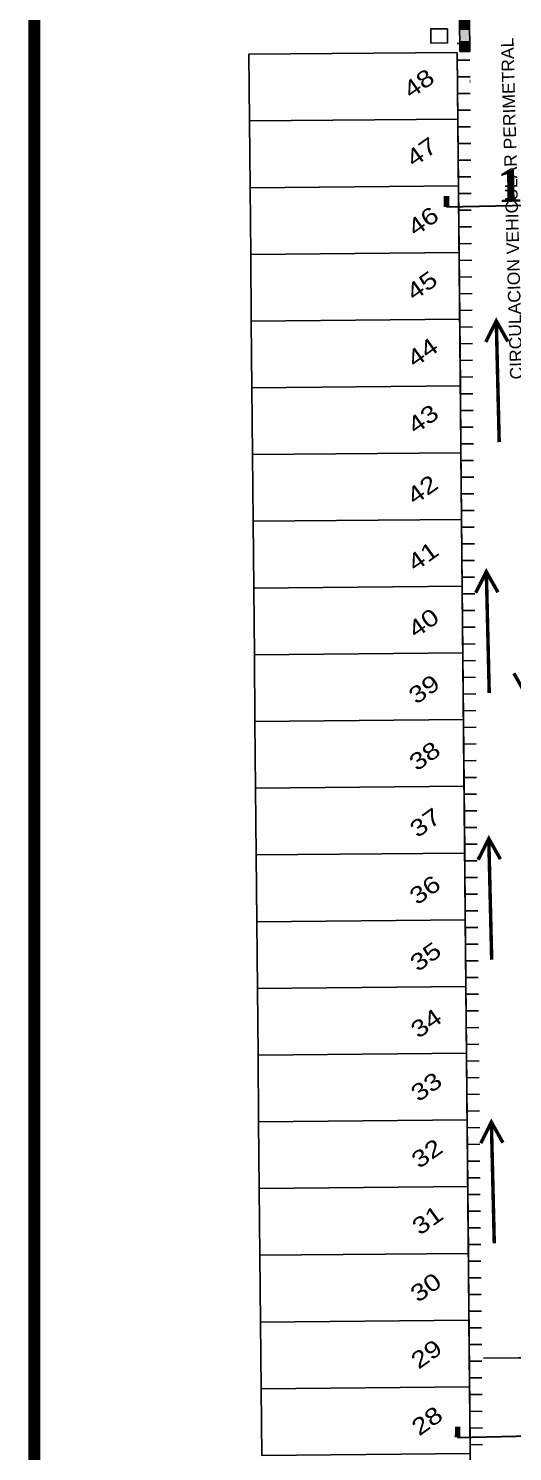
# Model space of a CAD drawing. Header units: millimetres. Extents: x 460 to 723, y 360 to 962.
# Drawn here: x 459.9 to 547.6, y 500.2 to 757.8 of the extents above; entities that cross this region are included whole.
import ezdxf

# ---------------------------------------------------------------- set-up
doc = ezdxf.new("R2010")
doc.units = ezdxf.units.MM
doc.linetypes.add('ACAD_ISO02W100', pattern=[15, 12, -3])
doc.linetypes.add('DASHDOT2', pattern=[0.5, 0.25, -0.125, 0, -0.125])
doc.layers.get('0').update_dxf_attribs({"true_color": 0xc2ced6})
for name, color, linetype, lineweight in [('0-EVACUACIÓN', 84, 'Continuous', 90), ('LOTES_MENORCA', 250, 'Continuous', 50), ('TEXTO LOTES', 170, 'Continuous', 25)]:
    doc.layers.add(name, color=color, linetype=linetype, lineweight=lineweight)
for name, color, linetype in [('00_Lotes', 224, 'Continuous'), ('0_CORTES_VIAS', 2, 'Continuous'), ('0_LOTES', 224, 'Continuous'), ('0_RETIROS', 84, 'Continuous'), ('_A_BRUÑAS', 5, 'Continuous'), ('_HU TIPO 4 ETAPAS', 3, 'Continuous'), ('_RAMPAS', 7, 'Continuous'), ('MENORCA_TEXTO CALLES Y AVENIDAS', 2, 'Continuous'), ('TEXTO_DATOS', 7, 'Continuous')]:
    doc.layers.add(name, color=color, linetype=linetype)
doc.styles.add('cotas', font='arial.ttf', dxfattribs={"width": 1.2})
doc.styles.add('OXKAR', font='times.ttf', dxfattribs={"height": 2})
doc.styles.get("Standard").update_dxf_attribs({"font": 'arial.ttf'})

# ---------------------------------------------------------------- blocks, each defined once
blk = doc.blocks.new('B150')
at = {"layer": '_A_BRUÑAS'}
blk.add_lwpolyline([(0, 0.75), (0, -0.75)], dxfattribs=at)
blk = doc.blocks.new('SECC')
at = {"layer": '0_CORTES_VIAS', "linetype": 'ACAD_ISO02W100', "lineweight": 30, "ltscale": 2}
blk.add_line((312295.5, 8613625.75), (312304.73, 8613618.26), dxfattribs=at)
at = {"layer": '0_CORTES_VIAS', "linetype": 'ACAD_ISO02W100', "lineweight": 15, "const_width": 0.5}
for points in [[(312295.5, 8613625.75), (312296.13, 8613626.48)], [(312304.73, 8613618.26), (312305.37, 8613619)]]:
    blk.add_lwpolyline(points, dxfattribs=at)
blk = doc.blocks.new('A$C0694feea')
at = {"true_color": 0xffffff}
h = blk.add_hatch(color=7, dxfattribs=at)
h.dxf.hatch_style = 1
h.paths.add_polyline_path([(3.8, -1.2), (3.8, 0), (0, 0), (0, -1.2)])
at = {"color": 8}
for points in [[(1.15, -1.2), (0, -0.6), (1.15, 0)], [(0.05, 0), (0.05, -1.2)], [(0.15, 0), (0.15, -1.2)], [(0.25, 0), (0.25, -1.2)], [(0.35, 0), (0.35, -1.2)], [(0.45, 0), (0.45, -1.2)], [(0.55, 0), (0.55, -1.2)], [(0.65, 0), (0.65, -1.2)], [(0.75, 0), (0.75, -1.2)], [(0.85, 0), (0.85, -1.2)], [(0.95, 0), (0.95, -1.2)], [(1.05, 0), (1.05, -1.2)], [(2.65, -1.2), (3.8, -0.6), (2.65, 0)], [(2.75, 0), (2.75, -1.2)], [(2.85, 0), (2.85, -1.2)], [(2.95, 0), (2.95, -1.2)], [(3.05, 0), (3.05, -1.2)], [(3.15, 0), (3.15, -1.2)], [(3.25, 0), (3.25, -1.2)], [(3.35, 0), (3.35, -1.2)], [(3.45, 0), (3.45, -1.2)], [(3.55, 0), (3.55, -1.2)], [(3.65, 0), (3.65, -1.2)], [(3.75, 0), (3.75, -1.2)]]:
    blk.add_lwpolyline(points, dxfattribs=at)
at = {"layer": 'TEXTO_DATOS', "color": 4, "linetype": 'ByBlock'}
blk.add_lwpolyline([(3.8, -1.2), (3.8, 0), (0, 0), (0, -1.2)], close=True, dxfattribs=at)
for points in [[(1.15, 0), (1.15, -1.2)], [(2.65, 0), (2.65, -1.2)]]:
    blk.add_lwpolyline(points, dxfattribs=at)

msp = doc.modelspace()

# ---------------------------------------------------------------- linework, layer by layer
at = {"layer": '0-EVACUACIÓN', "const_width": 0.628, "elevation": -8.17}
for points in [[(546.741, 701.16), (544.638, 704.886), (542.717, 701.064)], [(545.164, 682.945), (544.638, 704.886)], [(544.938, 655.771), (542.835, 659.497), (540.914, 655.675)], [(543.361, 637.556), (542.835, 659.497)], [(547.827, 641.095), (549.93, 637.369), (551.852, 641.191)], [(545.381, 607.463), (543.278, 611.188), (541.356, 607.366)], [(543.804, 589.247), (543.278, 611.188)], [(545.851, 556.135), (543.748, 559.86), (541.827, 556.038)], [(544.274, 537.919), (543.748, 559.86)]]:
    msp.add_lwpolyline(points, dxfattribs=at)
at = {"layer": '00_Lotes'}
for points, elevation in [([(535.791, 757.784), (532.772, 757.757), (532.795, 755.19), (535.814, 755.218)], 2.097), ([(535.791, 757.784), (532.772, 757.757), (532.795, 755.19), (535.814, 755.218)], 2.097), ([(537.585, 753.498), (499.844, 753.152), (499.954, 741.075), (537.696, 741.421)], -8.17), ([(537.585, 753.498), (499.844, 753.152), (499.954, 741.075), (537.696, 741.421)], -8.17), ([(537.696, 741.421), (499.954, 741.075), (500.065, 728.998), (537.806, 729.343)], -8.17), ([(537.696, 741.421), (499.954, 741.075), (500.065, 728.998), (537.806, 729.343)], -8.17), ([(537.806, 729.343), (500.065, 728.998), (500.176, 716.92), (537.917, 717.266)], -8.17), ([(537.806, 729.343), (500.065, 728.998), (500.176, 716.92), (537.917, 717.266)], -8.17), ([(537.917, 717.266), (500.176, 716.92), (500.286, 704.843), (538.028, 705.189)], -8.17), ([(537.917, 717.266), (500.176, 716.92), (500.286, 704.843), (538.028, 705.189)], -8.17), ([(538.028, 705.189), (500.286, 704.843), (500.397, 692.766), (538.138, 693.112)], -8.17), ([(538.028, 705.189), (500.286, 704.843), (500.397, 692.766), (538.138, 693.112)], -8.17), ([(538.138, 693.112), (500.397, 692.766), (500.508, 680.689), (538.249, 681.035)], -8.17), ([(538.138, 693.112), (500.397, 692.766), (500.508, 680.689), (538.249, 681.035)], -8.17), ([(538.249, 681.035), (500.508, 680.689), (500.619, 668.612), (538.36, 668.958)], -8.17), ([(538.249, 681.035), (500.508, 680.689), (500.619, 668.612), (538.36, 668.958)], -8.17), ([(538.36, 668.958), (500.619, 668.612), (500.729, 656.535), (538.47, 656.881)], -8.17), ([(538.36, 668.958), (500.619, 668.612), (500.729, 656.535), (538.47, 656.881)], -8.17), ([(538.47, 656.881), (500.729, 656.535), (500.84, 644.457), (538.581, 644.803)], -8.17), ([(538.47, 656.881), (500.729, 656.535), (500.84, 644.457), (538.581, 644.803)], -8.17), ([(538.581, 644.803), (500.84, 644.457), (500.951, 632.38), (538.692, 632.726)], -8.17), ([(538.581, 644.803), (500.84, 644.457), (500.951, 632.38), (538.692, 632.726)], -8.17), ([(538.692, 632.726), (500.951, 632.38), (501.061, 620.303), (538.802, 620.649)], -8.17), ([(538.692, 632.726), (500.951, 632.38), (501.061, 620.303), (538.802, 620.649)], -8.17), ([(538.802, 620.649), (501.061, 620.303), (501.172, 608.226), (538.913, 608.572)], -8.17), ([(538.802, 620.649), (501.061, 620.303), (501.172, 608.226), (538.913, 608.572)], -8.17), ([(538.913, 608.572), (501.172, 608.226), (501.283, 596.149), (539.024, 596.495)], -8.17), ([(538.913, 608.572), (501.172, 608.226), (501.283, 596.149), (539.024, 596.495)], -8.17), ([(539.024, 596.495), (501.283, 596.149), (501.393, 584.072), (539.135, 584.418)], -8.17), ([(539.024, 596.495), (501.283, 596.149), (501.393, 584.072), (539.135, 584.418)], -8.17), ([(539.135, 584.418), (501.393, 584.072), (501.504, 571.994), (539.245, 572.34)], -8.17), ([(539.135, 584.418), (501.393, 584.072), (501.504, 571.994), (539.245, 572.34)], -8.17), ([(539.245, 572.34), (501.504, 571.994), (501.615, 559.917), (539.356, 560.263)], -8.17), ([(539.245, 572.34), (501.504, 571.994), (501.615, 559.917), (539.356, 560.263)], -8.17), ([(539.356, 560.263), (501.615, 559.917), (501.725, 547.84), (539.467, 548.186)], -8.17), ([(539.356, 560.263), (501.615, 559.917), (501.725, 547.84), (539.467, 548.186)], -8.17), ([(539.467, 548.186), (501.725, 547.84), (501.836, 535.763), (539.577, 536.109)], -8.17), ([(539.467, 548.186), (501.725, 547.84), (501.836, 535.763), (539.577, 536.109)], -8.17), ([(539.577, 536.109), (501.836, 535.763), (501.947, 523.686), (539.688, 524.032)], -8.17), ([(539.577, 536.109), (501.836, 535.763), (501.947, 523.686), (539.688, 524.032)], -8.17), ([(539.688, 524.032), (501.947, 523.686), (502.058, 511.609), (539.799, 511.955)], -8.17), ([(539.688, 524.032), (501.947, 523.686), (502.058, 511.609), (539.799, 511.955)], -8.17), ([(539.799, 511.955), (502.058, 511.609), (502.168, 499.532), (539.909, 499.877)], -8.17), ([(539.799, 511.955), (502.058, 511.609), (502.168, 499.532), (539.909, 499.877)], -8.17)]:
    msp.add_lwpolyline(points, close=True, dxfattribs=dict(at, elevation=elevation))
for points, elevation in [([(532.772, 757.715), (532.796, 755.148)], 2.097), ([(532.772, 757.715), (532.796, 755.148)], 2.097), ([(535.791, 757.742), (535.815, 755.176)], 2.097), ([(535.791, 757.742), (535.815, 755.176)], 2.097), ([(540.269, 460.633), (537.585, 753.498)], -8.17), ([(540.131, 475.723), (537.585, 753.498)], -8.17), ([(540.269, 460.633), (537.585, 753.498)], -8.17), ([(540.131, 475.723), (537.585, 753.498)], -8.17)]:
    msp.add_lwpolyline(points, dxfattribs=dict(at, elevation=elevation))
at = {"layer": '0_LOTES'}
msp.add_line((542.346, 517.133, -8.17), (573.763, 517.421, -8.17), dxfattribs=at)
at = {"layer": '0_RETIROS', "ltscale": 0.05, "elevation": -8.17}
msp.add_lwpolyline([(542.346, 517.133), (573.762, 517.421)], dxfattribs=at)
at = {"layer": '_HU TIPO 4 ETAPAS', "color": 3, "linetype": 'DASHDOT2', "ltscale": 20, "elevation": -8.17, "flags": 128}
msp.add_lwpolyline([(721.758, 363.311, 2.172, 2.172, 0), (721.758, 363.311, 2.172, 2.172, 0), (461.024, 363.311, 2.172, 2.172, 0), (461.024, 363.311, 2.172, 2.172, 0), (461.024, 363.311, 2.172, 2.172, 0), (721.758, 363.311, 2.172, 2.172, 0), (721.758, 363.311, 2.172, 2.172, 0), (721.758, 363.311, 2.172, 2.172, 0), (721.758, 960.718, 2.172, 2.172, 0), (721.758, 960.718, 2.172, 2.172, 0), (721.758, 960.718, 2.172, 2.172, 0), (461.024, 960.718, 2.172, 2.172, 0), (461.024, 960.718, 2.172, 2.172, 0), (461.024, 363.311, 2.172, 2.172, 0), (721.758, 363.311, 0, 0, 0)], format="xyseb", dxfattribs=at)
at = {"layer": 'LOTES_MENORCA', "elevation": -8.17}
msp.add_lwpolyline([(539.898, 748.235), (539.878, 748.235)], dxfattribs=at)

# ---------------------------------------------------------------- block references
at = {"layer": '_A_BRUÑAS', "xscale": 1.509708263131599, "yscale": 1.509708263131599, "zscale": 1.509708263131599}
for p, rotation in [((538.697, 755.111, -8.17), 90.73026255006287), ((538.73, 752.092, -8.17), 90.52501207748428), ((538.758, 749.073, -8.17), 90.52501207748428), ((538.785, 746.053, -8.17), 90.52501207748428), ((538.813, 743.034, -8.17), 90.52501207748428), ((538.841, 740.015, -8.17), 90.52501207748428), ((538.868, 736.996, -8.17), 90.52501207748428), ((538.896, 733.976, -8.17), 90.52501207748428), ((538.924, 730.957, -8.17), 90.52501207748428), ((538.951, 727.938, -8.17), 90.52501207748428), ((538.979, 724.918, -8.17), 90.52501207748428), ((539.007, 721.899, -8.17), 90.52501207748428), ((539.034, 718.88, -8.17), 90.52501207748428), ((539.062, 715.861, -8.17), 90.52501207748428), ((539.09, 712.841, -8.17), 90.52501207748428), ((539.117, 709.822, -8.17), 90.52501207748428), ((539.145, 706.803, -8.17), 90.52501207748428), ((539.173, 703.783, -8.17), 90.52501207748428), ((539.2, 700.764, -8.17), 90.52501207748428), ((539.228, 697.745, -8.17), 90.52501207748428), ((539.256, 694.726, -8.17), 90.52501207748428), ((539.283, 691.706, -8.17), 90.52501207748428), ((539.311, 688.687, -8.17), 90.52501207748428), ((539.339, 685.668, -8.17), 90.52501207748428), ((539.366, 682.648, -8.17), 90.52501207748428), ((539.394, 679.629, -8.17), 90.52501207748428), ((539.422, 676.61, -8.17), 90.52501207748428), ((539.449, 673.591, -8.17), 90.52501207748428), ((539.477, 670.571, -8.17), 90.52501207748428), ((539.505, 667.552, -8.17), 90.52501207748428), ((539.532, 664.533, -8.17), 90.52501207748428), ((539.56, 661.513, -8.17), 90.52501207748428), ((539.588, 658.494, -8.17), 90.52501207748428), ((539.615, 655.475, -8.17), 90.52501207748428), ((539.643, 652.456, -8.17), 90.52501207748428), ((539.671, 649.436, -8.17), 90.52501207748428), ((539.698, 646.417, -8.17), 90.52501207748428), ((539.726, 643.398, -8.17), 90.52501207748428), ((539.754, 640.378, -8.17), 90.52501207748428), ((539.781, 637.359, -8.17), 90.52501207748428), ((539.809, 634.34, -8.17), 90.52501207748428), ((539.837, 631.32, -8.17), 90.52501207748428), ((539.864, 628.301, -8.17), 90.52501207748428), ((539.892, 625.282, -8.17), 90.52501207748428), ((539.92, 622.263, -8.17), 90.52501207748428), ((539.947, 619.243, -8.17), 90.52501207748428), ((539.975, 616.224, -8.17), 90.52501207748428), ((540.003, 613.205, -8.17), 90.52501207748428), ((540.03, 610.185, -8.17), 90.52501207748428), ((540.058, 607.166, -8.17), 90.52501207748428), ((540.086, 604.147, -8.17), 90.52501207748428), ((540.113, 601.128, -8.17), 90.52501207748428), ((540.141, 598.108, -8.17), 90.52501207748428), ((540.169, 595.089, -8.17), 90.52501207748428), ((540.196, 592.07, -8.17), 90.52501207748428), ((540.224, 589.05, -8.17), 90.52501207748428), ((540.252, 586.031, -8.17), 90.52501207748428), ((540.279, 583.012, -8.17), 90.52501207748428), ((540.307, 579.993, -8.17), 90.52501207748428), ((540.335, 576.973, -8.17), 90.52501207748428), ((540.362, 573.954, -8.17), 90.52501207748428), ((540.39, 570.935, -8.17), 90.52501207748428), ((540.418, 567.915, -8.17), 90.52501207748428), ((540.445, 564.896, -8.17), 90.52501207748428), ((540.473, 561.877, -8.17), 90.52501207748428), ((540.501, 558.858, -8.17), 90.52501207748428), ((540.528, 555.838, -8.17), 90.52501207748428), ((540.556, 552.819, -8.17), 90.52501207748428), ((540.584, 549.8, -8.17), 90.52501207748428), ((540.611, 546.78, -8.17), 90.52501207748428), ((540.639, 543.761, -8.17), 90.52501207748428), ((540.667, 540.742, -8.17), 90.52501207748428), ((540.694, 537.722, -8.17), 90.52501207748428), ((540.722, 534.703, -8.17), 90.52501207748428), ((540.75, 531.684, -8.17), 90.52501207748428), ((540.777, 528.665, -8.17), 90.52501207748428), ((540.805, 525.645, -8.17), 90.52501207748428), ((540.833, 522.626, -8.17), 90.52501207748428), ((540.86, 519.607, -8.17), 90.52501207748428), ((540.888, 516.587, -8.17), 90.52501207748428), ((540.916, 513.568, -8.17), 90.52501207748428), ((540.943, 510.549, -8.17), 90.52501207748428), ((540.971, 507.53, -8.17), 90.52501207748428), ((540.999, 504.51, -8.17), 90.52501207748428), ((541.026, 501.491, -8.17), 90.52501207748428)]:
    msp.add_blockref('B150', p, dxfattribs=dict(at, rotation=rotation))
at = {"layer": '_RAMPAS', "xscale": 1.509708263131599, "yscale": 1.509708263131599, "zscale": 1.509708263131599, "rotation": 270.7302621558991}
msp.add_blockref('A$C0694feea', (539.774, 759.412, -8.17), dxfattribs=at)
at = {"layer": 'MENORCA_TEXTO CALLES Y AVENIDAS', "xscale": 2.029492433529584, "yscale": 2.029492433529584, "zscale": 2.029492433529584, "rotation": 40.30815581700283}
for p in [(10825830.032, -13740094.859, -8.17), (10825832.069, -13740317.577, -8.17)]:
    msp.add_blockref('SECC', p, dxfattribs=at)

# ---------------------------------------------------------------- texts
at = {"layer": 'LOTES_MENORCA', "color": 0, "insert": (547.153, 694.266, -8.17), "char_height": 2.26456, "attachment_point": 1, "rotation": 91.56303}
msp.add_mtext_dynamic_manual_height_columns('CIRCULACION VEHICULAR PERIMETRAL', width=62.47161, gutter_width=18.486, heights=[24.853], dxfattribs=at)
at = {"layer": 'MENORCA_TEXTO CALLES Y AVENIDAS', "insert": (547.133, 729.448, -8.17), "char_height": 6.02804, "width": 275.41608, "attachment_point": 5, "rotation": 1.08267, "style": 'OXKAR'}
msp.add_mtext('{\\fTimes New Roman|b1|i0|c0|p18;1}', dxfattribs=at)
at = {"layer": 'TEXTO LOTES', "char_height": 3.0194, "width": 103.46591, "attachment_point": 5, "rotation": 35.52521, "style": 'cotas'}
for s, insert in [('48', (530.611, 747.87, -8.17)), ('47', (531.1, 735.501, -8.17)), ('46', (531.394, 722.931, -8.17)), ('45', (531.16, 711.282, -8.17)), ('44', (531.271, 699.205, -8.17)), ('43', (531.382, 687.128, -8.17)), ('42', (531.239, 674.362, -8.17)), ('\\pxt21;41', (531.35, 662.284, -8.17)), ('40', (531.462, 650.207, -8.17)), ('39', (531.573, 638.216, -8.17)), ('38', (531.684, 626.139, -8.17)), ('37', (531.795, 614.062, -8.17)), ('36', (531.735, 601.898, -8.17)), ('35', (531.847, 589.821, -8.17)), ('34', (531.958, 577.744, -8.17)), ('33', (531.981, 566.268, -8.17)), ('32', (532.092, 554.191, -8.17)), ('31', (532.203, 542.114, -8.17)), ('30', (531.885, 529.949, -8.17)), ('29', (531.996, 517.871, -8.17)), ('28', (532.108, 505.794, -8.17))]:
    msp.add_mtext(s, dxfattribs=dict(at, insert=insert))

doc.saveas('drawing.dxf')
